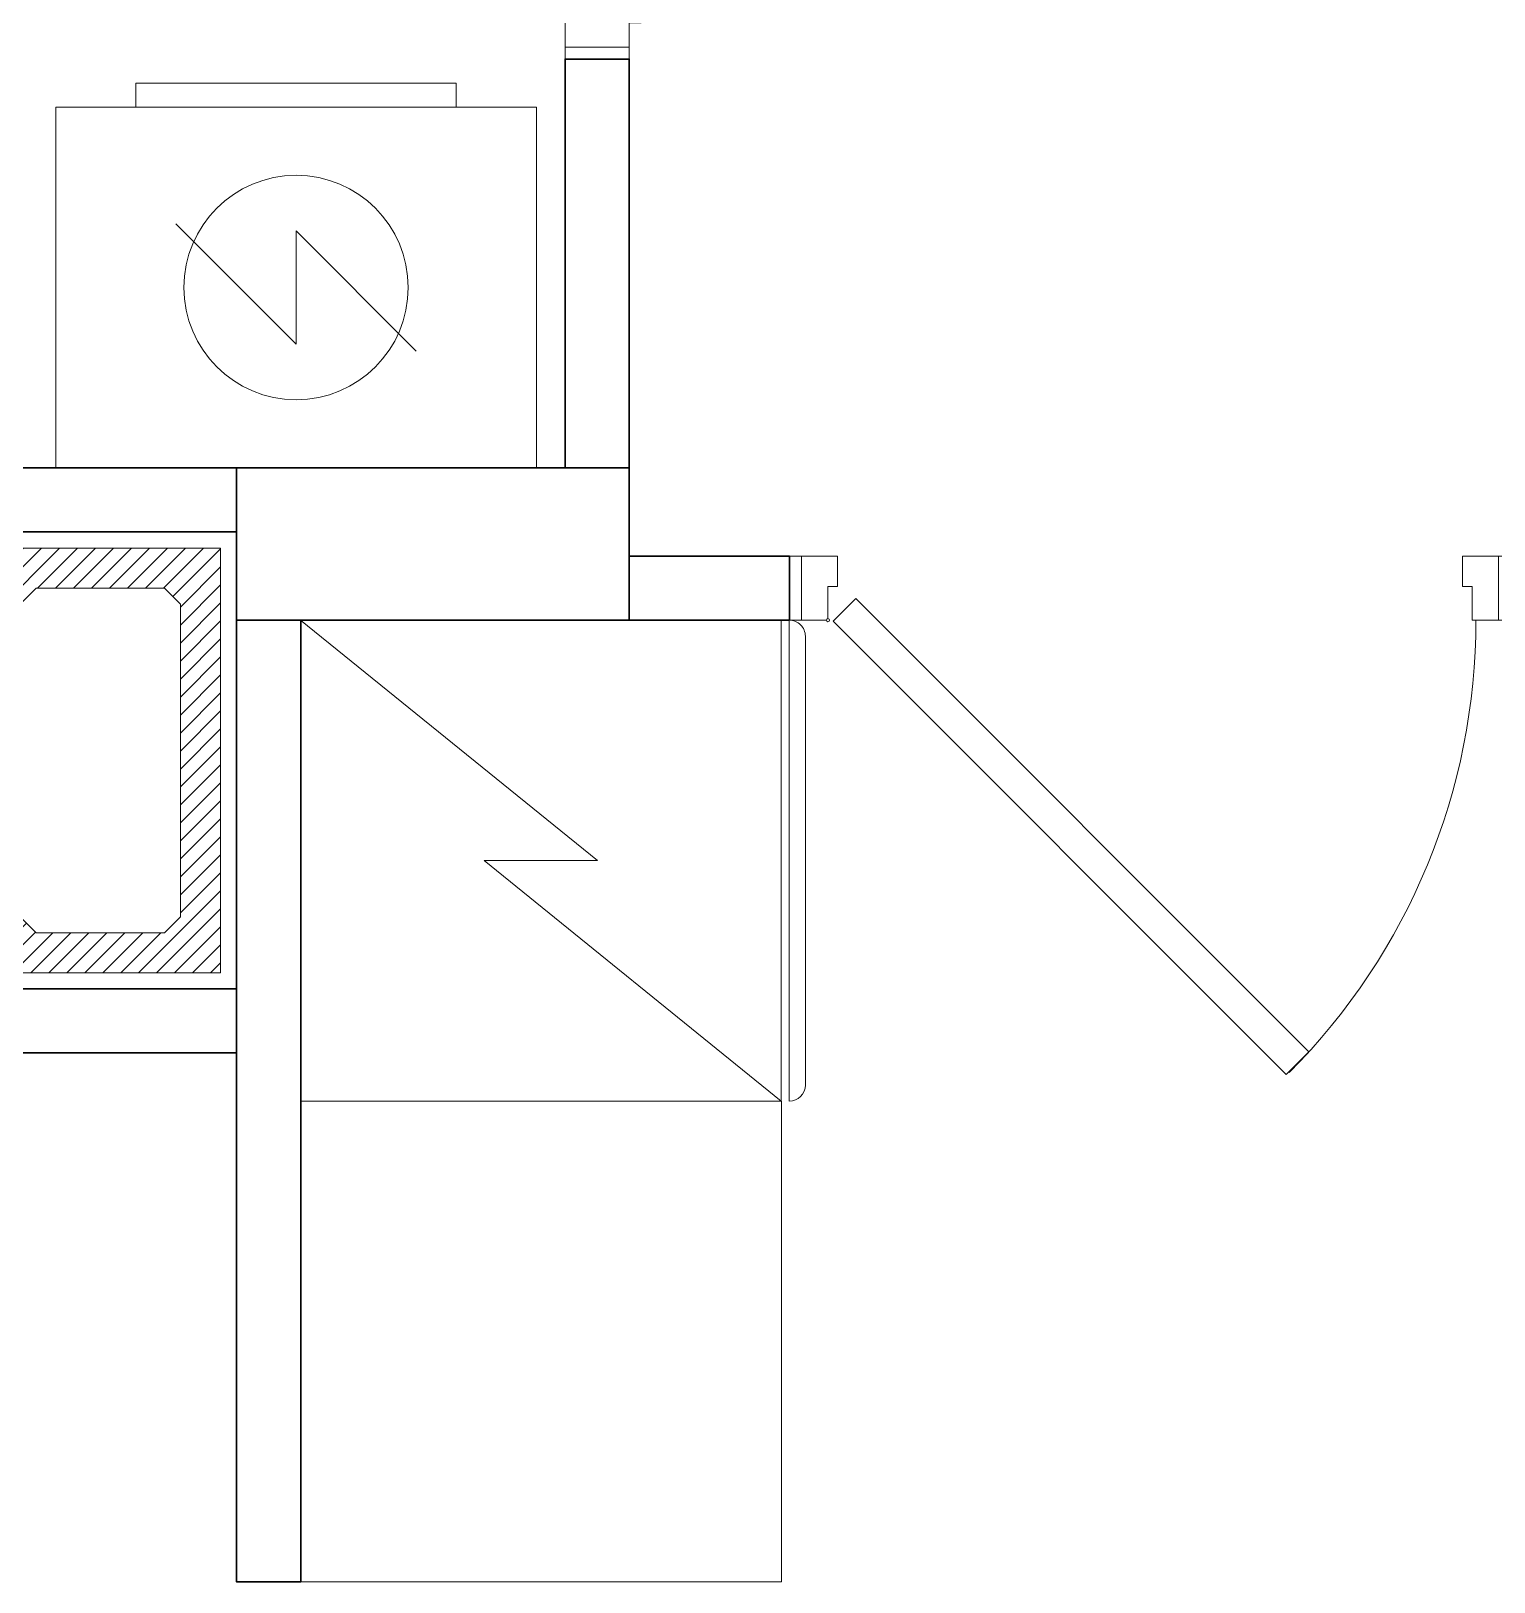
# Model space of a CAD drawing. Header units: millimetres. Extents: x 0 to 145404, y 0 to 194550.
# Drawn here: x 39029 to 40855, y 63526 to 65461 of the extents above; entities that cross this region are included whole.
import ezdxf

# ---------------------------------------------------------------- set-up
doc = ezdxf.new("R2010")
doc.units = ezdxf.units.MM
doc.linetypes.add('200_ШТРИХ', pattern=[320, 200, -120])
for name, color, linetype, lineweight in [('АР - Вентблок', 36, 'Continuous', 9), ('АР - Двери', 126, 'Continuous', 9), ('АР - Обор. - Холодильник', 42, 'Continuous', 9), ('АР - Оборуд', 252, 'Continuous', 0), ('АР - Перегородки 190', 54, 'Continuous', 30), ('АР - Перегородки 80', 32, 'Continuous', 30), ('АР - Сантехника', 150, 'Continuous', 9)]:
    doc.layers.add(name, color=color, linetype=linetype, lineweight=lineweight)

# ---------------------------------------------------------------- blocks, each defined once
blk = doc.blocks.new('Стиральная_машинка_600х450')
at = {"color": 0, "linetype": 'ByBlock', "lineweight": -2, "ltscale": 50}
for points in [[(40, -40), (40, -640), (490, -640), (490, -40)], [(520, -540), (490, -540), (490, -140), (520, -140)]]:
    blk.add_lwpolyline(points, close=True, dxfattribs=at)
blk.add_lwpolyline([(344.3, -490), (194.3, -340), (335.7, -340), (185.7, -190)], dxfattribs=at)
blk.add_circle((265, -340), 140, dxfattribs=at)
blk = doc.blocks.new('*U213')
at = {"ltscale": 100}
for p, q in [((15, -37.5), (15, 42.5)), ((15, 42.5), (60, 42.5)), ((60, 42.5), (60, 4.5)), ((885, 42.5), (840, 42.5)), ((840, 42.5), (840, 4.5)), ((885, -37.5), (885, 42.5)), ((60, 4.5), (48, 4.5)), ((48, 4.5), (48, -35.5)), ((840, 4.5), (852, 4.5)), ((852, 4.5), (852, -37.5)), ((46, -37.5), (15, -37.5)), ((852, -37.5), (885, -37.5))]:
    blk.add_line(p, q, dxfattribs=at)
for points in [[(15, 42.5), (0, 42.5), (0, -37.5), (15, -37.5)], [(885, 42.5), (900, 42.5), (900, -37.5), (885, -37.5)], [(54.4, -38.9), (82.7, -10.6), (648, -575.9), (619.7, -604.2)]]:
    blk.add_lwpolyline(points, close=True, dxfattribs=at)
blk.add_circle((48, -37.5), 2, dxfattribs=at)
blk.add_arc((56.7, -37.5), 800, 315.135, 0, dxfattribs=at)
blk = doc.blocks.new('*U209')
at = {"ltscale": 100}
for p, q in [((15, -37.5), (15, 42.5)), ((15, 42.5), (60, 42.5)), ((60, 42.5), (60, 4.5)), ((685, 42.5), (640, 42.5)), ((640, 42.5), (640, 4.5)), ((685, -37.5), (685, 42.5)), ((60, 4.5), (48, 4.5)), ((48, 4.5), (48, -35.5)), ((640, 4.5), (652, 4.5)), ((652, 4.5), (652, -37.5)), ((46, -37.5), (15, -37.5)), ((652, -37.5), (685, -37.5))]:
    blk.add_line(p, q, dxfattribs=at)
for points in [[(15, 42.5), (0, 42.5), (0, -37.5), (15, -37.5)], [(685, 42.5), (700, 42.5), (700, -37.5), (685, -37.5)], [(54.4, -38.9), (82.7, -10.6), (506.5, -434.5), (478.3, -462.8)]]:
    blk.add_lwpolyline(points, close=True, dxfattribs=at)
blk.add_circle((48, -37.5), 2, dxfattribs=at)
blk.add_arc((55, -37.5), 600, 315.135, 0, dxfattribs=at)
blk = doc.blocks.new('холодильник')
at = {"layer": 'АР - Обор. - Холодильник'}
for p, q in [((0, 300), (0, -300)), ((600, 300), (0, 300)), ((600, -300), (600, 300)), ((610, 300), (610, -300)), ((610, 300), (610, 300)), ((630, -280), (630, 280)), ((0, -300), (600, -300)), ((610, -300), (610, -300))]:
    blk.add_line(p, q, dxfattribs=at)
blk.add_lwpolyline([(600, 300), (229.3, 0), (370.7, 0), (0, -300)], dxfattribs=at)
for centre, start, end in [((610, 280), 0, 90), ((610, -280), 270, 0)]:
    blk.add_arc(centre, 20, start, end, dxfattribs=at)
blk = doc.blocks.new('Вентблок 900 х 530')
at = {"layer": 'АР - Вентблок', "lineweight": 5}
h = blk.add_hatch(dxfattribs=at)
h.set_pattern_fill('ANSI31', color=256, scale=5)
h.set_pattern_definition([(45, (-3927617.913, -709139.574), (-11.22532015, 11.22532015), [])])
h.paths.add_polyline_path([(-20, 920), (-550, 920), (-550, 20), (-20, 20)])
h.paths.add_polyline_path([(-480, 670), (-500, 690), (-500, 850), (-480, 870), (-90, 870), (-70, 850), (-70, 690), (-90, 670)], flags=16)
h.paths.add_polyline_path([(-90, 620), (-70, 600), (-70, 90), (-90, 70), (-480, 70), (-500, 90), (-500, 600), (-480, 620)], flags=16)
at = {"layer": 'АР - Вентблок', "linetype": '200_ШТРИХ', "lineweight": 5, "ltscale": 0.1}
blk.add_lwpolyline([(-570, 0), (-570, 940), (0, 940), (0, 0)], close=True, dxfattribs=at)
at = {"layer": 'АР - Вентблок', "linetype": 'ByBlock'}
for points in [[(-550, 20), (-550, 920), (-20, 920), (-20, 20)], [(-500, 690), (-500, 850), (-480, 870), (-90, 870), (-70, 850), (-70, 690), (-90, 670), (-480, 670)], [(-500, 90), (-500, 600), (-480, 620), (-90, 620), (-70, 600), (-70, 90), (-90, 70), (-480, 70)]]:
    blk.add_lwpolyline(points, close=True, dxfattribs=at)
blk = doc.blocks.new('Квартира 1С 4250 тип 8')
at = {"layer": 'АР - Оборуд'}
blk.add_lwpolyline([(-1710, -3370), (-2310.2, -3370), (-2310.2, -2770), (-1710, -2770)], close=True, dxfattribs=at)
at = {"layer": 'АР - Перегородки 190'}
blk.add_lwpolyline([(-2390, -1980), (-2390, -2170), (-1900, -2170), (-1900, -1980)], close=True, dxfattribs=at)
at = {"layer": 'АР - Перегородки 80'}
for points in [[(-1900, -1980), (-1980, -1980), (-1980, -1470), (-1900, -1470)], [(-4250, -2060), (-4250, -1980), (-2390, -1980), (-2390, -2060)], [(-1900, -2090), (-1900, -2170), (-1700, -2170), (-1700, -2090)], [(-2310, -2170), (-2390, -2170), (-2390, -3370), (-2310, -3370)], [(-4250, -2710), (-4250, -2630), (-2390, -2630), (-2390, -2710)]]:
    blk.add_lwpolyline(points, close=True, dxfattribs=at)
at = {"xscale": -1, "rotation": 270}
blk.add_blockref('Вентблок 900 х 530', (-3330, -2060), dxfattribs=at)
at = {"layer": 'АР - Двери', "xscale": -1, "rotation": 90}
blk.add_blockref('*U209', (-1937.5, -770), dxfattribs=at)
at = {"layer": 'АР - Двери'}
blk.add_blockref('*U213', (-1700, -2132.5), dxfattribs=at)
at = {"layer": 'АР - Оборуд', "extrusion": (0, 0, -1), "zscale": -1, "rotation": 180}
blk.add_blockref('холодильник', (2310.2, -2470), dxfattribs=at)
at = {"layer": 'АР - Сантехника', "xscale": -1, "rotation": 269.9999999999999}
blk.add_blockref('Стиральная_машинка_600х450', (-1975.8, -2020), dxfattribs=at)
blk = doc.blocks.new('V_Section_3')
blk.add_blockref('Квартира 1С 4250 тип 8', (10500, -36450))

msp = doc.modelspace()

# ---------------------------------------------------------------- block references
msp.add_blockref('V_Section_3', (31175.5, 103346.1, 0))

doc.saveas('drawing.dxf')
